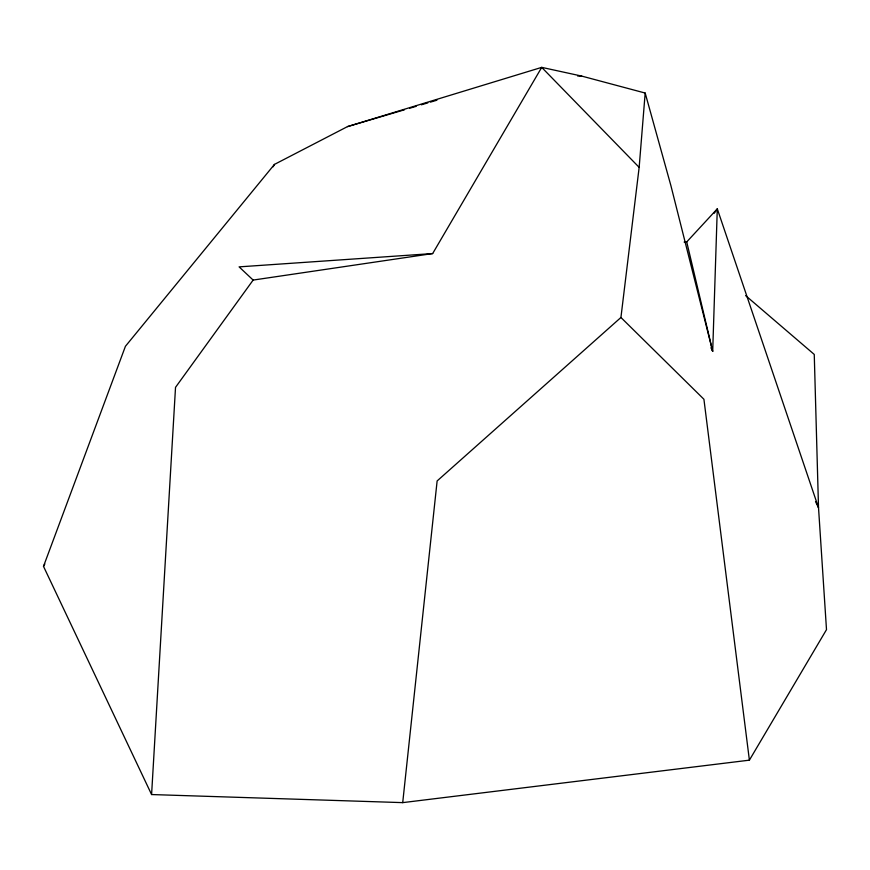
<?xml version="1.0" encoding="UTF-8"?>
<svg xmlns="http://www.w3.org/2000/svg" width="870" height="870" viewBox="0 0 870 870"><rect width="100%" height="100%" fill="white"/><g stroke="black" fill="none" stroke-linecap="round" stroke-linejoin="round"><path stroke-width="1.3" d="M745.612 295.593L814.255 354.438L818.518 507.678L826.5 629.652L749.396 760.162L402.712 802.629L151.587 794.549L175.522 387.346L253.137 280.075L432.662 253.561L541.716 67.371L581.671 76.081L645.181 93.046L670.922 185.723L712.693 351.371L717.293 208.843L686.724 241.925L684.125 242.056M402.712 802.629L437.131 480.947L620.93 317.485L639.156 167.366L645.181 93.046M151.587 794.549L43.5 566.37L125.421 346.303L274.452 164.408L347.467 126.618L541.716 67.371L639.156 167.366M273.147 166.779L274.452 164.408M43.5 566.37L44.838 564.01M714.292 213.215L717.293 208.843L818.518 507.678L815.516 501.588M347.467 126.618L404.496 109.783M409.683 108.25L416.164 106.336M421.352 104.802L427.833 102.888M430.422 102.127L436.903 100.213M432.662 253.561L239.109 266.873L253.137 280.075M577.636 76.005L581.671 76.081M620.93 317.485L703.917 399.265L749.396 760.162M710.942 347.728L712.693 351.371L686.724 241.925"/></g></svg>
